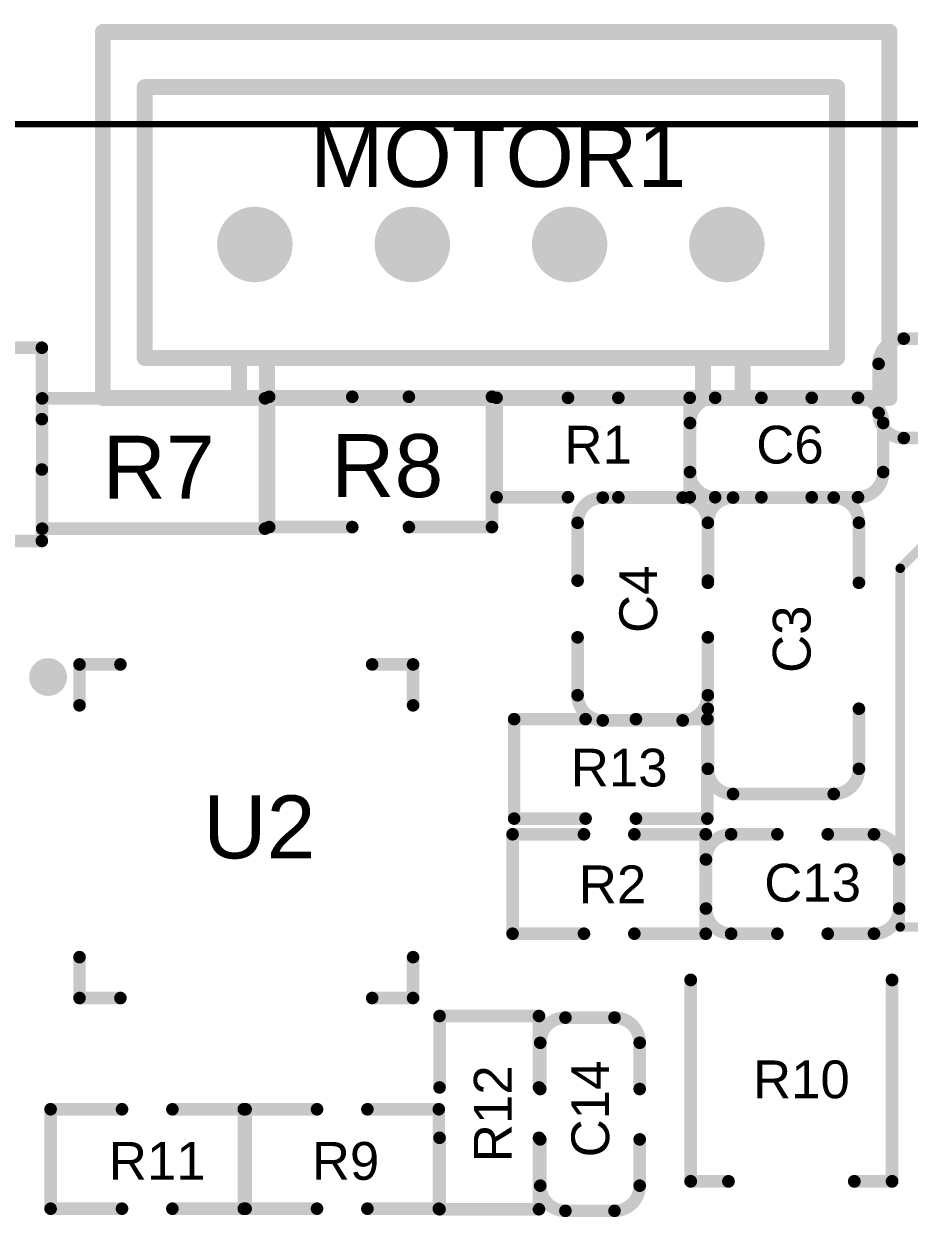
# Model space of a CAD drawing. Header units: millimetres. Extents: x 80.9 to 126.8, y 49.4 to 90.1.
# Drawn here: x 94.51 to 108.58, y 71.19 to 90.14 of the extents above; entities that cross this region are included whole.
import ezdxf

# ---------------------------------------------------------------- set-up
doc = ezdxf.new("R2010")
doc.units = ezdxf.units.MM
for name, color, linetype in [('KeepOutLayer', 6, 'Continuous'), ('PadHoleLayer', 156, 'Continuous'), ('TopOverlay', 2, 'Continuous')]:
    doc.layers.add(name, color=color, linetype=linetype)
doc.styles.add('Arial', font='arial.ttf', dxfattribs={"height": 0.2})

# ---------------------------------------------------------------- blocks, each defined once
blk = doc.blocks.new('CAP6377_21')
at = {"layer": 'TopOverlay', "const_width": 0.1499997}
for points in [[(-3.300001019999998, 2.399997739999999), (-2.399997739999999, 3.300001019999998)], [(-2.399997739999999, 3.300001019999998), (-2.00000108, 3.300001019999998)], [(2.00000108, 3.300001019999998), (2.399997739999999, 3.300001019999998)], [(2.399997739999999, 3.300001019999998), (3.300001019999998, 2.399997739999999)], [(-3.300001019999998, -3.300001019999998), (-3.300001019999998, 2.399997739999999)], [(3.300001019999998, 2.399997739999999), (3.300003559999999, -3.300003559999999)], [(-3.300001019999998, -3.300001019999998), (-2.00000108, -3.300001019999998)], [(2.00000362, -3.300003559999999), (3.300003559999999, -3.300003559999999)]]:
    blk.add_lwpolyline(points, dxfattribs=at)
at = {"layer": 'TopOverlay', "const_width": 0.07499858}
for points in [[(-2.437498299999999, 3.300001019999998, 1), (-2.36249718, 3.300001019999998, 1)], [(-2.437498299999999, 3.300001019999998, 1), (-2.36249718, 3.300001019999998, 1)], [(-2.037501639999999, 3.300001019999998, 1), (-1.96250052, 3.300001019999998, 1)], [(1.96250052, 3.300001019999998, 1), (2.037501639999999, 3.300001019999998, 1)], [(2.36249718, 3.300001019999998, 1), (2.437498299999999, 3.300001019999998, 1)], [(2.36249718, 3.300001019999998, 1), (2.437498299999999, 3.300001019999998, 1)], [(-3.33750158, 2.399997739999999, 1), (-3.26250046, 2.399997739999999, 1)], [(-3.33750158, 2.399997739999999, 1), (-3.26250046, 2.399997739999999, 1)], [(3.26250046, 2.399997739999999, 1), (3.33750158, 2.399997739999999, 1)], [(3.26250046, 2.399997739999999, 1), (3.33750158, 2.399997739999999, 1)], [(-3.33750158, -3.300001019999998, 1), (-3.26250046, -3.300001019999998, 1)], [(-3.33750158, -3.300001019999998, 1), (-3.26250046, -3.300001019999998, 1)], [(-2.037501639999999, -3.300001019999998, 1), (-1.96250052, -3.300001019999998, 1)], [(1.962503059999999, -3.300003559999999, 1), (2.037504179999999, -3.300003559999999, 1)], [(3.262502999999999, -3.300003559999999, 1), (3.33750412, -3.300003559999999, 1)], [(3.262502999999999, -3.300003559999999, 1), (3.33750412, -3.300003559999999, 1)]]:
    blk.add_lwpolyline(points, format="xyb", close=True, dxfattribs=at)
blk = doc.blocks.new('LC_0603_R_26')
at = {"layer": 'TopOverlay', "const_width": 0.1999996}
for points in [[(-1.534998199999999, 0.79000096), (-1.534998199999999, -0.79000096)], [(-0.3999992, 0.79000096), (-1.534998199999999, 0.79000096)], [(1.53500074, 0.79000096), (0.40000174, 0.79000096)], [(1.53500074, 0.79000096), (1.53500074, -0.79000096)], [(-0.3999992, -0.79000096), (-1.534998199999999, -0.79000096)], [(1.53500074, -0.79000096), (0.40000174, -0.79000096)]]:
    blk.add_lwpolyline(points, dxfattribs=at)
at = {"layer": 'TopOverlay', "const_width": 0.0999998}
for points in [[(-1.5849981, 0.79000096, 1), (-1.484998299999999, 0.79000096, 1)], [(-1.5849981, 0.79000096, 1), (-1.484998299999999, 0.79000096, 1)], [(-0.4499991, 0.79000096, 1), (-0.3499993, 0.79000096, 1)], [(0.35000184, 0.79000096, 1), (0.4500016399999999, 0.79000096, 1)], [(1.48500084, 0.79000096, 1), (1.58500064, 0.79000096, 1)], [(1.48500084, 0.79000096, 1), (1.58500064, 0.79000096, 1)], [(-1.5849981, -0.79000096, 1), (-1.484998299999999, -0.79000096, 1)], [(-1.5849981, -0.79000096, 1), (-1.484998299999999, -0.79000096, 1)], [(-0.4499991, -0.79000096, 1), (-0.3499993, -0.79000096, 1)], [(0.35000184, -0.79000096, 1), (0.4500016399999999, -0.79000096, 1)], [(1.48500084, -0.79000096, 1), (1.58500064, -0.79000096, 1)], [(1.48500084, -0.79000096, 1), (1.58500064, -0.79000096, 1)]]:
    blk.add_lwpolyline(points, format="xyb", close=True, dxfattribs=at)
blk = doc.blocks.new('LC_0603_R_27')
at = {"layer": 'TopOverlay', "const_width": 0.1999996}
for points in [[(-1.534998199999999, 0.79000096), (-1.534998199999999, -0.79000096)], [(-1.534998199999999, 0.79000096), (-0.3999992, 0.79000096)], [(0.40000174, 0.79000096), (1.53500074, 0.79000096)], [(1.53500074, 0.79000096), (1.53500074, -0.79000096)], [(-1.534998199999999, -0.79000096), (-0.3999992, -0.79000096)], [(0.40000174, -0.79000096), (1.53500074, -0.79000096)]]:
    blk.add_lwpolyline(points, dxfattribs=at)
at = {"layer": 'TopOverlay', "const_width": 0.0999998}
for points in [[(-1.5849981, 0.79000096, 1), (-1.484998299999999, 0.79000096, 1)], [(-1.5849981, 0.79000096, 1), (-1.484998299999999, 0.79000096, 1)], [(-0.4499991, 0.79000096, 1), (-0.3499993, 0.79000096, 1)], [(0.35000184, 0.79000096, 1), (0.4500016399999999, 0.79000096, 1)], [(1.48500084, 0.79000096, 1), (1.58500064, 0.79000096, 1)], [(1.48500084, 0.79000096, 1), (1.58500064, 0.79000096, 1)], [(-1.5849981, -0.79000096, 1), (-1.484998299999999, -0.79000096, 1)], [(-1.5849981, -0.79000096, 1), (-1.484998299999999, -0.79000096, 1)], [(-0.4499991, -0.79000096, 1), (-0.3499993, -0.79000096, 1)], [(0.35000184, -0.79000096, 1), (0.4500016399999999, -0.79000096, 1)], [(1.48500084, -0.79000096, 1), (1.58500064, -0.79000096, 1)], [(1.48500084, -0.79000096, 1), (1.58500064, -0.79000096, 1)]]:
    blk.add_lwpolyline(points, format="xyb", close=True, dxfattribs=at)
blk = doc.blocks.new('LC_0603_R_28')
at = {"layer": 'TopOverlay', "const_width": 0.1999996}
for points in [[(-1.534998199999999, -0.79000096), (-1.534998199999999, 0.79000096)], [(-1.534998199999999, 0.79000096), (-0.3999992, 0.79000096)], [(0.40000174, 0.79000096), (1.53500074, 0.79000096)], [(1.53500074, -0.79000096), (1.53500074, 0.79000096)], [(-1.534998199999999, -0.79000096), (-0.3999992, -0.79000096)], [(0.40000174, -0.79000096), (1.53500074, -0.79000096)]]:
    blk.add_lwpolyline(points, dxfattribs=at)
at = {"layer": 'TopOverlay', "const_width": 0.0999998}
for points in [[(-1.5849981, 0.79000096, 1), (-1.484998299999999, 0.79000096, 1)], [(-1.5849981, 0.79000096, 1), (-1.484998299999999, 0.79000096, 1)], [(-0.4499991, 0.79000096, 1), (-0.3499993, 0.79000096, 1)], [(0.35000184, 0.79000096, 1), (0.4500016399999999, 0.79000096, 1)], [(1.48500084, 0.79000096, 1), (1.58500064, 0.79000096, 1)], [(1.48500084, 0.79000096, 1), (1.58500064, 0.79000096, 1)], [(-1.5849981, -0.79000096, 1), (-1.484998299999999, -0.79000096, 1)], [(-1.5849981, -0.79000096, 1), (-1.484998299999999, -0.79000096, 1)], [(-0.4499991, -0.79000096, 1), (-0.3499993, -0.79000096, 1)], [(0.35000184, -0.79000096, 1), (0.4500016399999999, -0.79000096, 1)], [(1.48500084, -0.79000096, 1), (1.58500064, -0.79000096, 1)], [(1.48500084, -0.79000096, 1), (1.58500064, -0.79000096, 1)]]:
    blk.add_lwpolyline(points, format="xyb", close=True, dxfattribs=at)
blk = doc.blocks.new('TRIMPOT_SMD_3MM_CLOSED_29')
at = {"layer": 'TopOverlay', "const_width": 0.2032}
for points in [[(-1.599945999999999, 1.599945999999999), (-1.599945999999999, -1.599945999999999)], [(-0.9999979999999998, 1.599945999999999), (-1.599945999999999, 1.599945999999999)], [(1.599945999999999, 1.599945999999999), (0.9999979999999998, 1.599945999999999)], [(1.599945999999999, 1.599945999999999), (1.599945999999999, -1.599945999999999)]]:
    blk.add_lwpolyline(points, dxfattribs=at)
at = {"layer": 'TopOverlay', "const_width": 0.1016}
for points in [[(-1.650745999999999, 1.599945999999999, 1), (-1.549145999999999, 1.599945999999999, 1)], [(-1.650745999999999, 1.599945999999999, 1), (-1.549145999999999, 1.599945999999999, 1)], [(-1.050797999999999, 1.599945999999999, 1), (-0.9491979999999999, 1.599945999999999, 1)], [(0.9491979999999999, 1.599945999999999, 1), (1.050797999999999, 1.599945999999999, 1)], [(1.549145999999999, 1.599945999999999, 1), (1.650745999999999, 1.599945999999999, 1)], [(1.549145999999999, 1.599945999999999, 1), (1.650745999999999, 1.599945999999999, 1)], [(-1.650745999999999, -1.599945999999999, 1), (-1.549145999999999, -1.599945999999999, 1)], [(1.549145999999999, -1.599945999999999, 1), (1.650745999999999, -1.599945999999999, 1)]]:
    blk.add_lwpolyline(points, format="xyb", close=True, dxfattribs=at)
blk = doc.blocks.new('LC_0603_R_30')
at = {"layer": 'TopOverlay', "const_width": 0.1999996}
for points in [[(-1.534998199999999, 0.79000096), (-1.534998199999999, -0.79000096)], [(-0.3999992, 0.79000096), (-1.534998199999999, 0.79000096)], [(1.53500074, 0.79000096), (0.40000174, 0.79000096)], [(1.53500074, 0.79000096), (1.53500074, -0.79000096)], [(-0.3999992, -0.79000096), (-1.534998199999999, -0.79000096)], [(1.53500074, -0.79000096), (0.40000174, -0.79000096)]]:
    blk.add_lwpolyline(points, dxfattribs=at)
at = {"layer": 'TopOverlay', "const_width": 0.0999998}
for points in [[(-1.5849981, 0.79000096, 1), (-1.484998299999999, 0.79000096, 1)], [(-1.5849981, 0.79000096, 1), (-1.484998299999999, 0.79000096, 1)], [(-0.4499991, 0.79000096, 1), (-0.3499993, 0.79000096, 1)], [(0.35000184, 0.79000096, 1), (0.4500016399999999, 0.79000096, 1)], [(1.48500084, 0.79000096, 1), (1.58500064, 0.79000096, 1)], [(1.48500084, 0.79000096, 1), (1.58500064, 0.79000096, 1)], [(-1.5849981, -0.79000096, 1), (-1.484998299999999, -0.79000096, 1)], [(-1.5849981, -0.79000096, 1), (-1.484998299999999, -0.79000096, 1)], [(-0.4499991, -0.79000096, 1), (-0.3499993, -0.79000096, 1)], [(0.35000184, -0.79000096, 1), (0.4500016399999999, -0.79000096, 1)], [(1.48500084, -0.79000096, 1), (1.58500064, -0.79000096, 1)], [(1.48500084, -0.79000096, 1), (1.58500064, -0.79000096, 1)]]:
    blk.add_lwpolyline(points, format="xyb", close=True, dxfattribs=at)
blk = doc.blocks.new('LC_0805_R_31')
at = {"layer": 'TopOverlay', "const_width": 0.1999996}
for points in [[(-1.769999, 1.0349992), (-0.4499991, 1.0349992)], [(-1.769999, -1.03500174), (-1.769999, 1.0349992)], [(0.4499991, 1.0349992), (1.769999, 1.0349992)], [(1.769999, -1.03500174), (1.769999, 1.0349992)], [(-1.769999, -1.03500174), (-0.4499991, -1.03500174)], [(0.4499991, -1.03500174), (1.769999, -1.03500174)]]:
    blk.add_lwpolyline(points, dxfattribs=at)
at = {"layer": 'TopOverlay', "const_width": 0.0999998}
for points in [[(-1.819998899999999, 1.0349992, 1), (-1.7199991, 1.0349992, 1)], [(-1.819998899999999, 1.0349992, 1), (-1.7199991, 1.0349992, 1)], [(-0.499999, 1.0349992, 1), (-0.3999992, 1.0349992, 1)], [(0.3999992, 1.0349992, 1), (0.499999, 1.0349992, 1)], [(1.7199991, 1.0349992, 1), (1.819998899999999, 1.0349992, 1)], [(1.7199991, 1.0349992, 1), (1.819998899999999, 1.0349992, 1)], [(-1.819998899999999, -1.03500174, 1), (-1.7199991, -1.03500174, 1)], [(-1.819998899999999, -1.03500174, 1), (-1.7199991, -1.03500174, 1)], [(-0.499999, -1.03500174, 1), (-0.3999992, -1.03500174, 1)], [(0.3999992, -1.03500174, 1), (0.499999, -1.03500174, 1)], [(1.7199991, -1.03500174, 1), (1.819998899999999, -1.03500174, 1)], [(1.7199991, -1.03500174, 1), (1.819998899999999, -1.03500174, 1)]]:
    blk.add_lwpolyline(points, format="xyb", close=True, dxfattribs=at)
blk = doc.blocks.new('LC_0805_L_32')
at = {"layer": 'TopOverlay', "const_width": 0.1999996}
for points in [[(1.769999, 1.03500174), (-1.769999, 1.03500174)], [(-1.769999, 1.03500174), (-1.769999, -1.0349992)], [(1.769999, 1.03500174), (1.769999, -1.0349992)], [(1.769999, -1.0349992), (-1.769999, -1.0349992)]]:
    blk.add_lwpolyline(points, dxfattribs=at)
at = {"layer": 'TopOverlay', "const_width": 0.0999998}
for points in [[(-1.819998899999999, 1.03500174, 1), (-1.7199991, 1.03500174, 1)], [(-1.819998899999999, 1.03500174, 1), (-1.7199991, 1.03500174, 1)], [(1.7199991, 1.03500174, 1), (1.819998899999999, 1.03500174, 1)], [(1.7199991, 1.03500174, 1), (1.819998899999999, 1.03500174, 1)], [(-1.819998899999999, -1.0349992, 1), (-1.7199991, -1.0349992, 1)], [(-1.819998899999999, -1.0349992, 1), (-1.7199991, -1.0349992, 1)], [(1.7199991, -1.0349992, 1), (1.819998899999999, -1.0349992, 1)], [(1.7199991, -1.0349992, 1), (1.819998899999999, -1.0349992, 1)]]:
    blk.add_lwpolyline(points, format="xyb", close=True, dxfattribs=at)
blk = doc.blocks.new('LC_0603_R_33')
at = {"layer": 'TopOverlay', "const_width": 0.1999996}
for points in [[(-1.534998199999999, -0.79000096), (-1.534998199999999, 0.79000096)], [(-0.3999992, 0.79000096), (-1.534998199999999, 0.79000096)], [(1.53500074, 0.79000096), (0.40000174, 0.79000096)], [(1.53500074, -0.79000096), (1.53500074, 0.79000096)], [(-0.3999992, -0.79000096), (-1.534998199999999, -0.79000096)], [(1.53500074, -0.79000096), (0.40000174, -0.79000096)]]:
    blk.add_lwpolyline(points, dxfattribs=at)
at = {"layer": 'TopOverlay', "const_width": 0.0999998}
for points in [[(-1.5849981, 0.79000096, 1), (-1.484998299999999, 0.79000096, 1)], [(-1.5849981, 0.79000096, 1), (-1.484998299999999, 0.79000096, 1)], [(-0.4499991, 0.79000096, 1), (-0.3499993, 0.79000096, 1)], [(0.35000184, 0.79000096, 1), (0.4500016399999999, 0.79000096, 1)], [(1.48500084, 0.79000096, 1), (1.58500064, 0.79000096, 1)], [(1.48500084, 0.79000096, 1), (1.58500064, 0.79000096, 1)], [(-1.5849981, -0.79000096, 1), (-1.484998299999999, -0.79000096, 1)], [(-1.5849981, -0.79000096, 1), (-1.484998299999999, -0.79000096, 1)], [(-0.4499991, -0.79000096, 1), (-0.3499993, -0.79000096, 1)], [(0.35000184, -0.79000096, 1), (0.4500016399999999, -0.79000096, 1)], [(1.48500084, -0.79000096, 1), (1.58500064, -0.79000096, 1)], [(1.48500084, -0.79000096, 1), (1.58500064, -0.79000096, 1)]]:
    blk.add_lwpolyline(points, format="xyb", close=True, dxfattribs=at)
blk = doc.blocks.new('LC_0603_R_34')
at = {"layer": 'TopOverlay', "const_width": 0.1999996}
for points in [[(-1.534998199999999, 0.79000096), (-1.534998199999999, -0.79000096)], [(-0.3999992, 0.79000096), (-1.534998199999999, 0.79000096)], [(1.53500074, 0.79000096), (0.40000174, 0.79000096)], [(1.53500074, 0.79000096), (1.53500074, -0.79000096)], [(-0.3999992, -0.79000096), (-1.534998199999999, -0.79000096)], [(1.53500074, -0.79000096), (0.40000174, -0.79000096)]]:
    blk.add_lwpolyline(points, dxfattribs=at)
at = {"layer": 'TopOverlay', "const_width": 0.0999998}
for points in [[(-1.5849981, 0.79000096, 1), (-1.484998299999999, 0.79000096, 1)], [(-1.5849981, 0.79000096, 1), (-1.484998299999999, 0.79000096, 1)], [(-0.4499991, 0.79000096, 1), (-0.3499993, 0.79000096, 1)], [(0.35000184, 0.79000096, 1), (0.4500016399999999, 0.79000096, 1)], [(1.48500084, 0.79000096, 1), (1.58500064, 0.79000096, 1)], [(1.48500084, 0.79000096, 1), (1.58500064, 0.79000096, 1)], [(-1.5849981, -0.79000096, 1), (-1.484998299999999, -0.79000096, 1)], [(-1.5849981, -0.79000096, 1), (-1.484998299999999, -0.79000096, 1)], [(-0.4499991, -0.79000096, 1), (-0.3499993, -0.79000096, 1)], [(0.35000184, -0.79000096, 1), (0.4500016399999999, -0.79000096, 1)], [(1.48500084, -0.79000096, 1), (1.58500064, -0.79000096, 1)], [(1.48500084, -0.79000096, 1), (1.58500064, -0.79000096, 1)]]:
    blk.add_lwpolyline(points, format="xyb", close=True, dxfattribs=at)
blk = doc.blocks.new('LC_0603_R_35')
at = {"layer": 'TopOverlay', "const_width": 0.1999996}
for points in [[(-1.534998199999999, 0.79000096), (-1.534998199999999, -0.79000096)], [(-0.3999992, 0.79000096), (-1.534998199999999, 0.79000096)], [(1.53500074, 0.79000096), (0.40000174, 0.79000096)], [(1.53500074, 0.79000096), (1.53500074, -0.79000096)], [(-0.3999992, -0.79000096), (-1.534998199999999, -0.79000096)], [(1.53500074, -0.79000096), (0.40000174, -0.79000096)]]:
    blk.add_lwpolyline(points, dxfattribs=at)
at = {"layer": 'TopOverlay', "const_width": 0.0999998}
for points in [[(-1.5849981, 0.79000096, 1), (-1.484998299999999, 0.79000096, 1)], [(-1.5849981, 0.79000096, 1), (-1.484998299999999, 0.79000096, 1)], [(-0.4499991, 0.79000096, 1), (-0.3499993, 0.79000096, 1)], [(0.35000184, 0.79000096, 1), (0.4500016399999999, 0.79000096, 1)], [(1.48500084, 0.79000096, 1), (1.58500064, 0.79000096, 1)], [(1.48500084, 0.79000096, 1), (1.58500064, 0.79000096, 1)], [(-1.5849981, -0.79000096, 1), (-1.484998299999999, -0.79000096, 1)], [(-1.5849981, -0.79000096, 1), (-1.484998299999999, -0.79000096, 1)], [(-0.4499991, -0.79000096, 1), (-0.3499993, -0.79000096, 1)], [(0.35000184, -0.79000096, 1), (0.4500016399999999, -0.79000096, 1)], [(1.48500084, -0.79000096, 1), (1.58500064, -0.79000096, 1)], [(1.48500084, -0.79000096, 1), (1.58500064, -0.79000096, 1)]]:
    blk.add_lwpolyline(points, format="xyb", close=True, dxfattribs=at)
blk = doc.blocks.new('LC_0603_C_41')
at = {"layer": 'TopOverlay', "const_width": 0.1999996}
for points in [[(-1.53499566, 0.39000176, -0.4142126324381571), (-1.134996459999999, 0.7900035)], [(1.13500408, 0.79000096, -0.4142126324381571), (1.535003279999999, 0.38999922)], [(-1.134996459999999, -0.79000096, -0.4142126324387523), (-1.53499566, -0.38999922)], [(1.53500582, -0.39000176, -0.4142126324387523), (1.135006619999999, -0.7900035)]]:
    blk.add_lwpolyline(points, format="xyb", dxfattribs=at)
at = {"layer": 'TopOverlay', "const_width": 0.0999998}
for points in [[(-1.184996359999999, 0.7900035, 1), (-1.084996559999999, 0.7900035, 1)], [(-1.184996359999999, 0.79000096, 1), (-1.084996559999999, 0.79000096, 1)], [(-0.44999656, 0.79000096, 1), (-0.34999676, 0.79000096, 1)], [(0.35000438, 0.79000096, 1), (0.4500041799999999, 0.79000096, 1)], [(1.08500418, 0.79000096, 1), (1.18500398, 0.79000096, 1)], [(1.08500418, 0.79000096, 1), (1.18500398, 0.79000096, 1)], [(-1.58499556, 0.39000176, 1), (-1.48499576, 0.39000176, 1)], [(-1.58499556, 0.38999922, 1), (-1.48499576, 0.38999922, 1)], [(1.48500338, 0.38999922, 1), (1.58500318, 0.38999922, 1)], [(1.48500338, 0.38999922, 1), (1.58500318, 0.38999922, 1)], [(-1.58499556, -0.38999922, 1), (-1.48499576, -0.38999922, 1)], [(-1.58499556, -0.38999922, 1), (-1.48499576, -0.38999922, 1)], [(1.48500338, -0.38999922, 1), (1.58500318, -0.38999922, 1)], [(1.48500592, -0.39000176, 1), (1.58500572, -0.39000176, 1)], [(-1.184996359999999, -0.79000096, 1), (-1.084996559999999, -0.79000096, 1)], [(-1.184996359999999, -0.79000096, 1), (-1.084996559999999, -0.79000096, 1)], [(-0.44999656, -0.79000096, 1), (-0.34999676, -0.79000096, 1)], [(0.35000692, -0.7900035, 1), (0.4500067200000001, -0.7900035, 1)], [(1.085006719999999, -0.7900035, 1), (1.185006519999999, -0.7900035, 1)], [(1.085006719999999, -0.7900035, 1), (1.185006519999999, -0.7900035, 1)]]:
    blk.add_lwpolyline(points, format="xyb", close=True, dxfattribs=at)
at = {"layer": 'TopOverlay', "const_width": 0.1999996}
for points in [[(-0.3999966599999999, 0.79000096), (-1.134996459999999, 0.79000096)], [(1.13500408, 0.79000096), (0.4000042800000001, 0.79000096)], [(-1.53499566, 0.38999922), (-1.53499566, -0.38999922)], [(1.535003279999999, 0.38999922), (1.535003279999999, -0.38999922)], [(-0.3999966599999999, -0.79000096), (-1.134996459999999, -0.79000096)], [(1.135006619999999, -0.7900035), (0.40000682, -0.7900035)]]:
    blk.add_lwpolyline(points, dxfattribs=at)
blk = doc.blocks.new('LC_0603_C_46')
at = {"layer": 'TopOverlay', "const_width": 0.1999996}
for points in [[(-1.53499566, 0.39000176, -0.4142126324381571), (-1.134996459999999, 0.7900035)], [(1.13500408, 0.79000096, -0.4142126324381571), (1.535003279999999, 0.38999922)], [(-1.134996459999999, -0.79000096, -0.4142126324387522), (-1.53499566, -0.38999922)], [(1.53500582, -0.39000176, -0.4142126324387523), (1.135006619999999, -0.7900035)]]:
    blk.add_lwpolyline(points, format="xyb", dxfattribs=at)
at = {"layer": 'TopOverlay', "const_width": 0.0999998}
for points in [[(-1.184996359999999, 0.7900035, 1), (-1.084996559999999, 0.7900035, 1)], [(-1.184996359999999, 0.79000096, 1), (-1.084996559999999, 0.79000096, 1)], [(-0.44999656, 0.79000096, 1), (-0.34999676, 0.79000096, 1)], [(0.35000438, 0.79000096, 1), (0.4500041799999999, 0.79000096, 1)], [(1.08500418, 0.79000096, 1), (1.18500398, 0.79000096, 1)], [(1.08500418, 0.79000096, 1), (1.18500398, 0.79000096, 1)], [(-1.58499556, 0.39000176, 1), (-1.48499576, 0.39000176, 1)], [(-1.58499556, 0.38999922, 1), (-1.48499576, 0.38999922, 1)], [(1.48500338, 0.38999922, 1), (1.58500318, 0.38999922, 1)], [(1.48500338, 0.38999922, 1), (1.58500318, 0.38999922, 1)], [(-1.58499556, -0.38999922, 1), (-1.48499576, -0.38999922, 1)], [(-1.58499556, -0.38999922, 1), (-1.48499576, -0.38999922, 1)], [(1.48500338, -0.38999922, 1), (1.58500318, -0.38999922, 1)], [(1.48500592, -0.39000176, 1), (1.58500572, -0.39000176, 1)], [(-1.184996359999999, -0.79000096, 1), (-1.084996559999999, -0.79000096, 1)], [(-1.184996359999999, -0.79000096, 1), (-1.084996559999999, -0.79000096, 1)], [(-0.44999656, -0.79000096, 1), (-0.34999676, -0.79000096, 1)], [(0.35000692, -0.7900035, 1), (0.4500067200000001, -0.7900035, 1)], [(1.085006719999999, -0.7900035, 1), (1.185006519999999, -0.7900035, 1)], [(1.085006719999999, -0.7900035, 1), (1.185006519999999, -0.7900035, 1)]]:
    blk.add_lwpolyline(points, format="xyb", close=True, dxfattribs=at)
at = {"layer": 'TopOverlay', "const_width": 0.1999996}
for points in [[(-1.134996459999999, 0.79000096), (-0.3999966599999999, 0.79000096)], [(0.4000042800000001, 0.79000096), (1.13500408, 0.79000096)], [(-1.53499566, 0.38999922), (-1.53499566, -0.38999922)], [(1.535003279999999, 0.38999922), (1.535003279999999, -0.38999922)], [(-1.134996459999999, -0.79000096), (-0.3999966599999999, -0.79000096)], [(0.40000682, -0.7900035), (1.135006619999999, -0.7900035)]]:
    blk.add_lwpolyline(points, dxfattribs=at)
blk = doc.blocks.new('LC_0603_C_47')
at = {"layer": 'TopOverlay', "const_width": 0.1999996}
for points in [[(-1.53499566, 0.39000176, -0.4142126324381571), (-1.134996459999999, 0.7900035)], [(1.13500408, 0.79000096, -0.4142126324381571), (1.535003279999999, 0.38999922)], [(-1.134996459999999, -0.79000096, -0.4142126324387498), (-1.53499566, -0.38999922)], [(1.53500582, -0.39000176, -0.4142126324387523), (1.135006619999999, -0.7900035)]]:
    blk.add_lwpolyline(points, format="xyb", dxfattribs=at)
at = {"layer": 'TopOverlay', "const_width": 0.0999998}
for points in [[(-1.184996359999999, 0.7900035, 1), (-1.084996559999999, 0.7900035, 1)], [(-1.184996359999999, 0.79000096, 1), (-1.084996559999999, 0.79000096, 1)], [(-0.44999656, 0.79000096, 1), (-0.34999676, 0.79000096, 1)], [(0.35000438, 0.79000096, 1), (0.4500041799999999, 0.79000096, 1)], [(1.08500418, 0.79000096, 1), (1.18500398, 0.79000096, 1)], [(1.08500418, 0.79000096, 1), (1.18500398, 0.79000096, 1)], [(-1.58499556, 0.39000176, 1), (-1.48499576, 0.39000176, 1)], [(-1.58499556, 0.38999922, 1), (-1.48499576, 0.38999922, 1)], [(1.48500338, 0.38999922, 1), (1.58500318, 0.38999922, 1)], [(1.48500338, 0.38999922, 1), (1.58500318, 0.38999922, 1)], [(-1.58499556, -0.38999922, 1), (-1.48499576, -0.38999922, 1)], [(-1.58499556, -0.38999922, 1), (-1.48499576, -0.38999922, 1)], [(1.48500338, -0.38999922, 1), (1.58500318, -0.38999922, 1)], [(1.48500592, -0.39000176, 1), (1.58500572, -0.39000176, 1)], [(-1.184996359999999, -0.79000096, 1), (-1.084996559999999, -0.79000096, 1)], [(-1.184996359999999, -0.79000096, 1), (-1.084996559999999, -0.79000096, 1)], [(-0.44999656, -0.79000096, 1), (-0.34999676, -0.79000096, 1)], [(0.35000692, -0.7900035, 1), (0.4500067200000001, -0.7900035, 1)], [(1.085006719999999, -0.7900035, 1), (1.185006519999999, -0.7900035, 1)], [(1.085006719999999, -0.7900035, 1), (1.185006519999999, -0.7900035, 1)]]:
    blk.add_lwpolyline(points, format="xyb", close=True, dxfattribs=at)
at = {"layer": 'TopOverlay', "const_width": 0.1999996}
for points in [[(-0.3999966599999999, 0.79000096), (-1.134996459999999, 0.79000096)], [(1.13500408, 0.79000096), (0.4000042800000001, 0.79000096)], [(-1.53499566, 0.38999922), (-1.53499566, -0.38999922)], [(1.535003279999999, 0.38999922), (1.535003279999999, -0.38999922)], [(-0.3999966599999999, -0.79000096), (-1.134996459999999, -0.79000096)], [(1.135006619999999, -0.7900035), (0.40000682, -0.7900035)]]:
    blk.add_lwpolyline(points, dxfattribs=at)
blk = doc.blocks.new('LC_0603_C_50')
at = {"layer": 'TopOverlay', "const_width": 0.1999996}
for points in [[(-1.53499566, 0.39000176, -0.4142126324381571), (-1.134996459999999, 0.7900035)], [(1.13500408, 0.79000096, -0.4142126324381571), (1.535003279999999, 0.38999922)], [(-1.134996459999999, -0.79000096, -0.4142126324387523), (-1.53499566, -0.38999922)], [(1.53500582, -0.39000176, -0.4142126324387523), (1.135006619999999, -0.7900035)]]:
    blk.add_lwpolyline(points, format="xyb", dxfattribs=at)
at = {"layer": 'TopOverlay', "const_width": 0.0999998}
for points in [[(-1.184996359999999, 0.7900035, 1), (-1.084996559999999, 0.7900035, 1)], [(-1.184996359999999, 0.79000096, 1), (-1.084996559999999, 0.79000096, 1)], [(-0.44999656, 0.79000096, 1), (-0.34999676, 0.79000096, 1)], [(0.35000438, 0.79000096, 1), (0.4500041799999999, 0.79000096, 1)], [(1.08500418, 0.79000096, 1), (1.18500398, 0.79000096, 1)], [(1.08500418, 0.79000096, 1), (1.18500398, 0.79000096, 1)], [(-1.58499556, 0.39000176, 1), (-1.48499576, 0.39000176, 1)], [(-1.58499556, 0.38999922, 1), (-1.48499576, 0.38999922, 1)], [(1.48500338, 0.38999922, 1), (1.58500318, 0.38999922, 1)], [(1.48500338, 0.38999922, 1), (1.58500318, 0.38999922, 1)], [(-1.58499556, -0.38999922, 1), (-1.48499576, -0.38999922, 1)], [(-1.58499556, -0.38999922, 1), (-1.48499576, -0.38999922, 1)], [(1.48500338, -0.38999922, 1), (1.58500318, -0.38999922, 1)], [(1.48500592, -0.39000176, 1), (1.58500572, -0.39000176, 1)], [(-1.184996359999999, -0.79000096, 1), (-1.084996559999999, -0.79000096, 1)], [(-1.184996359999999, -0.79000096, 1), (-1.084996559999999, -0.79000096, 1)], [(-0.44999656, -0.79000096, 1), (-0.34999676, -0.79000096, 1)], [(0.35000692, -0.7900035, 1), (0.4500067200000001, -0.7900035, 1)], [(1.085006719999999, -0.7900035, 1), (1.185006519999999, -0.7900035, 1)], [(1.085006719999999, -0.7900035, 1), (1.185006519999999, -0.7900035, 1)]]:
    blk.add_lwpolyline(points, format="xyb", close=True, dxfattribs=at)
at = {"layer": 'TopOverlay', "const_width": 0.1999996}
for points in [[(-1.134996459999999, 0.79000096), (-0.3999966599999999, 0.79000096)], [(0.4000042800000001, 0.79000096), (1.13500408, 0.79000096)], [(-1.53499566, -0.38999922), (-1.53499566, 0.38999922)], [(1.535003279999999, -0.38999922), (1.535003279999999, 0.38999922)], [(-1.134996459999999, -0.79000096), (-0.3999966599999999, -0.79000096)], [(0.40000682, -0.7900035), (1.135006619999999, -0.7900035)]]:
    blk.add_lwpolyline(points, dxfattribs=at)
blk = doc.blocks.new('LC_0805_C_51')
at = {"layer": 'TopOverlay', "const_width": 0.1999996}
for points in [[(-1.770001539999999, 0.63500508, -0.4142135623730951), (-1.37000234, 1.03500428)], [(1.370004879999999, 1.03500428, -0.4142126324387496), (1.77000408, 0.63500254)], [(-1.36999726, -1.03500174, -0.4142126324387523), (-1.769999, -0.63500254)], [(1.770001539999999, -0.635, -0.4142135623730951), (1.37000234, -1.0349992)]]:
    blk.add_lwpolyline(points, format="xyb", dxfattribs=at)
for points in [[(-0.4500016399999999, 1.03500428), (-1.37000234, 1.03500428)], [(1.370004879999999, 1.03500428), (0.4500041799999999, 1.03500428)], [(-1.769999, -0.635), (-1.769999, 0.635)], [(1.770001539999999, -0.635), (1.770001539999999, 0.635)], [(-0.44999656, -1.0349992), (-1.36999726, -1.0349992)], [(1.37000234, -1.0349992), (0.4500016399999999, -1.0349992)]]:
    blk.add_lwpolyline(points, dxfattribs=at)
at = {"layer": 'TopOverlay', "const_width": 0.0999998}
for points in [[(-1.42000224, 1.03500428, 1), (-1.32000244, 1.03500428, 1)], [(-1.42000224, 1.03500428, 1), (-1.32000244, 1.03500428, 1)], [(-0.50000154, 1.03500428, 1), (-0.40000174, 1.03500428, 1)], [(0.4000042800000001, 1.03500428, 1), (0.50000408, 1.03500428, 1)], [(1.320004979999999, 1.03500428, 1), (1.42000478, 1.03500428, 1)], [(1.320004979999999, 1.03500428, 1), (1.42000478, 1.03500428, 1)], [(-1.82000144, 0.63500508, 1), (-1.720001639999999, 0.63500508, 1)], [(-1.819998899999999, 0.635, 1), (-1.7199991, 0.635, 1)], [(1.720001639999999, 0.635, 1), (1.82000144, 0.635, 1)], [(1.72000418, 0.63500254, 1), (1.82000398, 0.63500254, 1)], [(-1.819998899999999, -0.635, 1), (-1.7199991, -0.635, 1)], [(-1.819998899999999, -0.63500254, 1), (-1.7199991, -0.63500254, 1)], [(1.720001639999999, -0.635, 1), (1.82000144, -0.635, 1)], [(1.720001639999999, -0.635, 1), (1.82000144, -0.635, 1)], [(-1.41999716, -1.0349992, 1), (-1.319997359999999, -1.0349992, 1)], [(-1.41999716, -1.03500174, 1), (-1.319997359999999, -1.03500174, 1)], [(-0.4999964600000001, -1.0349992, 1), (-0.3999966599999999, -1.0349992, 1)], [(0.40000174, -1.0349992, 1), (0.50000154, -1.0349992, 1)], [(1.32000244, -1.0349992, 1), (1.42000224, -1.0349992, 1)], [(1.32000244, -1.0349992, 1), (1.42000224, -1.0349992, 1)]]:
    blk.add_lwpolyline(points, format="xyb", close=True, dxfattribs=at)
blk = doc.blocks.new('LC_1206_C_52')
at = {"layer": 'TopOverlay', "const_width": 0.1999996}
for points in [[(-2.355004179999999, 0.8000009399999999, -0.4142126324387522), (-1.955002439999999, 1.200000139999999)], [(1.954999899999999, 1.200000139999999, -0.4142135623730951), (2.3549991, 0.8000009399999999)], [(-1.955002439999999, -1.200000139999999, -0.4142126324387523), (-2.355004179999999, -0.8000009399999999)], [(2.3549991, -0.8000009399999999, -0.4142135623730951), (1.954999899999999, -1.200000139999999)]]:
    blk.add_lwpolyline(points, format="xyb", dxfattribs=at)
at = {"layer": 'TopOverlay', "const_width": 0.0999998}
for points in [[(-2.005002339999999, 1.200000139999999, 1), (-1.905002539999999, 1.200000139999999, 1)], [(-2.004999799999999, 1.200000139999999, 1), (-1.905, 1.200000139999999, 1)], [(-1.05000044, 1.200000139999999, 1), (-0.95000064, 1.200000139999999, 1)], [(0.95000064, 1.200000139999999, 1), (1.05000044, 1.200000139999999, 1)], [(1.905, 1.200000139999999, 1), (2.004999799999999, 1.200000139999999, 1)], [(1.905, 1.200000139999999, 1), (2.004999799999999, 1.200000139999999, 1)], [(-2.405004079999999, 0.8000009399999999, 1), (-2.305004279999999, 0.8000009399999999, 1)], [(-2.40500154, 0.8000009399999999, 1), (-2.305001739999999, 0.8000009399999999, 1)], [(2.3049992, 0.8000009399999999, 1), (2.404999, 0.8000009399999999, 1)], [(2.3049992, 0.8000009399999999, 1), (2.404999, 0.8000009399999999, 1)], [(-2.405004079999999, -0.8000009399999999, 1), (-2.305004279999999, -0.8000009399999999, 1)], [(-2.40500154, -0.8000009399999999, 1), (-2.305001739999999, -0.8000009399999999, 1)], [(2.3049992, -0.8000009399999999, 1), (2.404999, -0.8000009399999999, 1)], [(2.3049992, -0.8000009399999999, 1), (2.404999, -0.8000009399999999, 1)], [(-2.005002339999999, -1.200000139999999, 1), (-1.905002539999999, -1.200000139999999, 1)], [(-2.004999799999999, -1.200000139999999, 1), (-1.905, -1.200000139999999, 1)], [(-1.05000044, -1.200000139999999, 1), (-0.95000064, -1.200000139999999, 1)], [(0.95000064, -1.200000139999999, 1), (1.05000044, -1.200000139999999, 1)], [(1.905, -1.200000139999999, 1), (2.004999799999999, -1.200000139999999, 1)], [(1.905, -1.200000139999999, 1), (2.004999799999999, -1.200000139999999, 1)]]:
    blk.add_lwpolyline(points, format="xyb", close=True, dxfattribs=at)
at = {"layer": 'TopOverlay', "const_width": 0.1999996}
for points in [[(-1.00000054, 1.200000139999999), (-1.954999899999999, 1.200000139999999)], [(1.954999899999999, 1.200000139999999), (1.00000054, 1.200000139999999)], [(-2.355001639999999, -0.8000009399999999), (-2.355001639999999, 0.8000009399999999)], [(2.3549991, -0.8000009399999999), (2.3549991, 0.8000009399999999)], [(-1.00000054, -1.200000139999999), (-1.954999899999999, -1.200000139999999)], [(1.954999899999999, -1.200000139999999), (1.00000054, -1.200000139999999)]]:
    blk.add_lwpolyline(points, dxfattribs=at)
blk = doc.blocks.new('QFN_28_L5_0_W5_0_P0_50_BL_EP_54')
at = {"layer": 'TopOverlay', "const_width": 0.1999996}
for points in [[(-2.6501852, 1.9999452), (-2.6501852, 2.6499312)], [(-2.000199199999999, 2.6499312), (-2.6501852, 2.6499312)], [(2.649778799999999, 2.6499312), (1.999792799999999, 2.6499312)], [(2.649778799999999, 1.9999452), (2.649778799999999, 2.6499312)], [(-2.6501852, -2.650032799999999), (-2.6501852, -2.0000468)], [(2.649778799999999, -2.650032799999999), (2.649778799999999, -2.0000468)], [(-2.000199199999999, -2.650032799999999), (-2.6501852, -2.650032799999999)], [(2.649778799999999, -2.650032799999999), (1.999792799999999, -2.650032799999999)]]:
    blk.add_lwpolyline(points, dxfattribs=at)
at = {"layer": 'TopOverlay'}
for points, const_width in [([(-2.7001851, 2.6499312, 1), (-2.600185299999999, 2.6499312, 1)], 0.0999998), ([(-2.7001851, 2.6499312, 1), (-2.600185299999999, 2.6499312, 1)], 0.0999998), ([(-2.0501991, 2.6499312, 1), (-1.9501993, 2.6499312, 1)], 0.0999998), ([(1.9497929, 2.6499312, 1), (2.049792699999999, 2.6499312, 1)], 0.0999998), ([(2.5997789, 2.6499312, 1), (2.699778699999999, 2.6499312, 1)], 0.0999998), ([(2.5997789, 2.6499312, 1), (2.699778699999999, 2.6499312, 1)], 0.0999998), ([(-2.7001851, 1.9999452, 1), (-2.600185299999999, 1.9999452, 1)], 0.0999998), ([(2.5997789, 1.9999452, 1), (2.699778699999999, 1.9999452, 1)], 0.0999998), ([(-2.7001851, -2.0000468, 1), (-2.600185299999999, -2.0000468, 1)], 0.0999998), ([(2.5997789, -2.0000468, 1), (2.699778699999999, -2.0000468, 1)], 0.0999998), ([(-2.7001851, -2.650032799999999, 1), (-2.600185299999999, -2.650032799999999, 1)], 0.0999998), ([(-2.7001851, -2.650032799999999, 1), (-2.600185299999999, -2.650032799999999, 1)], 0.0999998), ([(-2.0501991, -2.650032799999999, 1), (-1.9501993, -2.650032799999999, 1)], 0.0999998), ([(1.9497929, -2.650032799999999, 1), (2.049792699999999, -2.650032799999999, 1)], 0.0999998), ([(2.5997789, -2.650032799999999, 1), (2.699778699999999, -2.650032799999999, 1)], 0.0999998), ([(2.5997789, -2.650032799999999, 1), (2.699778699999999, -2.650032799999999, 1)], 0.0999998), ([(-2.526301779999999, -2.999790799999999, 1), (-2.376304619999999, -2.999790799999999, 1)], 0.1499997), ([(-2.52376178, -2.999790799999999, 1), (-2.37376462, -2.999790799999999, 1)], 0.1499997)]:
    blk.add_lwpolyline(points, format="xyb", close=True, dxfattribs=dict(at, const_width=const_width))
at = {"layer": 'TopOverlay', "const_width": 0.2999994}
blk.add_lwpolyline([(-2.4487632, -2.999790799999999, -236.221138943248), (-2.4513032, -2.999790799999999)], format="xyb", dxfattribs=at)
blk = doc.blocks.new('CONN_TH_4P_P2_50_XH_4A_67')
at = {"layer": 'PadHoleLayer'}
h = blk.add_hatch(color=156, dxfattribs=at)
edge = h.paths.add_edge_path()
edge.add_arc((-3.750309999999999, 0), 0.59944, 0, 360)
h = blk.add_hatch(color=156, dxfattribs=at)
edge = h.paths.add_edge_path()
edge.add_arc((-1.24841, 0), 0.59944, 0, 360)
h = blk.add_hatch(color=156, dxfattribs=at)
edge = h.paths.add_edge_path()
edge.add_arc((1.25095, 0), 0.59944, 0, 360)
h = blk.add_hatch(color=156, dxfattribs=at)
edge = h.paths.add_edge_path()
edge.add_arc((3.750309999999999, 0), 0.59944, 0, 360)
at = {"layer": 'TopOverlay', "const_width": 0.254}
for points in [[(-6.165849999999999, -2.432049999999999), (-6.165849999999999, 3.36804)], [(-6.16331, 3.3782), (6.333489999999998, 3.3782)], [(6.333489999999998, -2.413), (6.333489999999998, 3.3782)], [(-5.499989, 2.499995), (5.499989, 2.499995)], [(-5.499989, -1.803399999999999), (-5.499989, 2.499995)], [(5.499989, -1.803399999999999), (5.499989, 2.499995)], [(-5.499989, -1.803399999999999), (5.499989, -1.803399999999999)], [(-3.999991999999999, -2.4384), (-3.999991999999999, -1.803399999999999)], [(-3.557574799999999, -2.4384), (-3.557574799999999, -1.803399999999999)], [(3.372993, -2.4384), (3.372993, -1.803399999999999)], [(3.999991999999999, -2.4384), (3.999991999999999, -1.803399999999999)], [(-6.16331, -2.4384), (6.333489999999998, -2.4384)]]:
    blk.add_lwpolyline(points, dxfattribs=at)
at = {"layer": 'TopOverlay', "const_width": 0.127}
for points in [[(-6.229349999999998, 3.36804, 1), (-6.102349999999998, 3.36804, 1)], [(-6.226809999999999, 3.3782, 1), (-6.099809999999999, 3.3782, 1)], [(6.269989999999999, 3.3782, 1), (6.396989999999999, 3.3782, 1)], [(6.269989999999999, 3.3782, 1), (6.396989999999999, 3.3782, 1)], [(-5.563488999999999, 2.499995, 1), (-5.436488999999999, 2.499995, 1)], [(-5.563488999999999, 2.499995, 1), (-5.436488999999999, 2.499995, 1)], [(5.436488999999999, 2.499995, 1), (5.563488999999999, 2.499995, 1)], [(5.436488999999999, 2.499995, 1), (5.563488999999999, 2.499995, 1)], [(-5.563488999999999, -1.803399999999999, 1), (-5.436488999999999, -1.803399999999999, 1)], [(-5.563488999999999, -1.803399999999999, 1), (-5.436488999999999, -1.803399999999999, 1)], [(-4.063492, -1.803399999999999, 1), (-3.936491999999999, -1.803399999999999, 1)], [(-3.6210748, -1.803399999999999, 1), (-3.494074799999998, -1.803399999999999, 1)], [(3.309493, -1.803399999999999, 1), (3.436493, -1.803399999999999, 1)], [(3.936491999999999, -1.803399999999999, 1), (4.063492, -1.803399999999999, 1)], [(5.436488999999999, -1.803399999999999, 1), (5.563488999999999, -1.803399999999999, 1)], [(5.436488999999999, -1.803399999999999, 1), (5.563488999999999, -1.803399999999999, 1)], [(-6.229349999999998, -2.432049999999999, 1), (-6.102349999999998, -2.432049999999999, 1)], [(-6.226809999999999, -2.4384, 1), (-6.099809999999999, -2.4384, 1)], [(-4.063492, -2.4384, 1), (-3.936491999999999, -2.4384, 1)], [(-3.6210748, -2.4384, 1), (-3.494074799999998, -2.4384, 1)], [(3.309493, -2.4384, 1), (3.436493, -2.4384, 1)], [(3.936491999999999, -2.4384, 1), (4.063492, -2.4384, 1)], [(6.269989999999999, -2.413, 1), (6.396989999999999, -2.413, 1)], [(6.269989999999999, -2.4384, 1), (6.396989999999999, -2.4384, 1)]]:
    blk.add_lwpolyline(points, format="xyb", close=True, dxfattribs=at)

msp = doc.modelspace()

# ---------------------------------------------------------------- linework, layer by layer
at = {"layer": 'KeepOutLayer', "const_width": 0.0999998}
msp.add_lwpolyline([(86.4099999, 88.55319855999998), (117.40999886, 88.55319855999998)], dxfattribs=at)

# ---------------------------------------------------------------- block references
for name, p in [('CONN_TH_4P_P2_50_XH_4A_67', (101.9302, 86.6394)), ('LC_0805_R_31', (100.1776, 83.18499999999997)), ('LC_0603_C_50', (106.6292, 83.41359999999997)), ('CAP6377_21', (111.7346, 79.09559999999998)), ('LC_0603_R_28', (96.46920000000001, 72.11059999999998))]:
    msp.add_blockref(name, p)
for name, p, rotation in [('LC_0603_C_41', (109.6264, 84.3534), 180), ('LC_0603_R_33', (94.0054, 83.46439999999998), 270), ('LC_0805_L_32', (96.5708, 83.1596), 180), ('LC_0603_R_35', (103.5558, 83.41359999999997), 180), ('LC_0805_C_51', (104.3432, 80.84819999999998), 270), ('LC_1206_C_52', (106.5784, 80.264), 270), ('QFN_28_L5_0_W5_0_P0_50_BL_EP_54', (98.04400000000001, 77.3176), 270), ('LC_0603_R_26', (103.8352, 78.3082), 180), ('LC_0603_R_34', (103.8098, 76.4794), 180), ('LC_0603_C_47', (106.8832, 76.4794), 180), ('TRIMPOT_SMD_3MM_CLOSED_29', (106.7054, 73.3552), 180), ('LC_0603_R_27', (101.9048, 72.84719999999999), 90), ('LC_0603_C_46', (103.505, 72.8218), 90), ('LC_0603_R_30', (99.56800000000001, 72.11059999999998), 180)]:
    msp.add_blockref(name, p, dxfattribs=dict(rotation=rotation))

# ---------------------------------------------------------------- texts
at = {"layer": 'TopOverlay', "style": 'Arial'}
for s, height, p in [('MOTOR1', 1.00000054, (99.06, 87.5538)), ('R8', 1.00000054, (99.3902, 82.6262)), ('R1', 0.5999988, (103.0986, 83.1596)), ('C6', 0.5999988, (106.1466, 83.1596)), ('R7', 1.00000054, (95.758, 82.60079999999998)), ('R13', 0.5999988, (103.2002, 78.0288)), ('U2', 1.00000054, (97.3582, 76.8858)), ('R2', 0.5999988, (103.3272, 76.1746)), ('C13', 0.5999988, (106.2736, 76.19999999999997)), ('R10', 0.5999988, (106.0958, 73.07579999999999)), ('R11', 0.5999988, (95.8596, 71.7804)), ('R9', 0.5999988, (99.08540000000002, 71.7804))]:
    msp.add_text(s, height=height, dxfattribs=at).set_placement(p)
for s, p in [('C4', (104.5718, 80.4672)), ('C3', (107.0102, 79.83219999999999)), ('C14', (103.8098, 72.13600000000001)), ('R12', (102.2604, 72.0598))]:
    msp.add_text(s, height=0.5999988, rotation=90, dxfattribs=at).set_placement(p)

doc.saveas('drawing.dxf')
